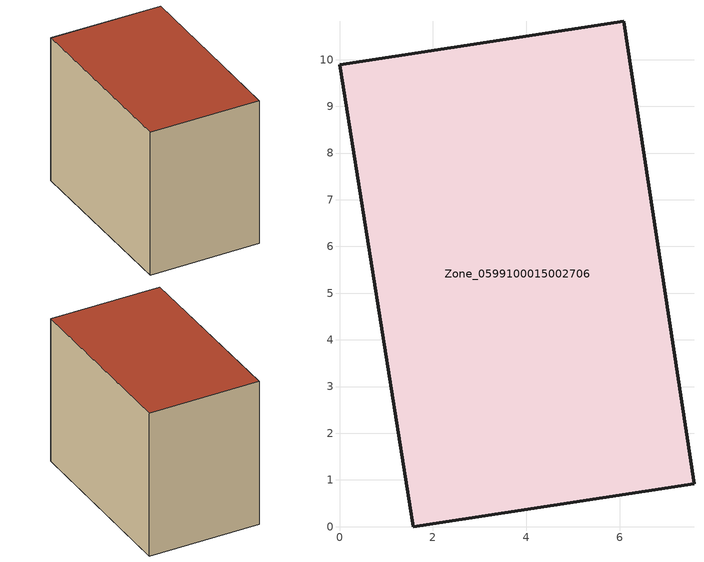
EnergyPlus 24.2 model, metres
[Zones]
Zone_0599100015002706
 floor ground (C_G): 7.59,0.92 1.58,0 0,9.89 6.08,10.82 z0.83
 wall outside (C_F): 1.58,0 7.59,0.92 6.08,10.82 0,9.89 1.58,0 z0.83:9.07
 roof outside (C_R): 6.08,10.82 0,9.89 1.58,0 7.59,0.92 z9.07
[BUILDING]
Pand.0599100015002706: North Axis=0; Terrain=City; Loads Convergence Tolerance Value=0.04; Temperature Convergence Tolerance Value=0.4; Solar Distribution=FullExterior; Maximum Number of Warmup Days=25; Minimum Number of Warmup Days=1
[Site:Location]
Rotterdam.The.Hague.AP_ZH_NLD Design_Conditions: Latitude=51.96; Longitude=4.45; Time Zone=1; Elevation=-4.5
[SITE:GROUNDTEMPERATURE:BUILDINGSURFACE]
18, 18, 18, 18, 18, 18, 18, 18, 18, 18, 18, 18
[MATERIAL] Thermal Absorptance=0.9; Solar Absorptance=0.7; Visible Absorptance=0.7
Name | Roughness | Thickness | Conductivity | Density | Specific Heat
G.TC.1965-1974 | MediumSmooth | 0.15 | 0.882353 | 540 | 1210
F.TC.1965-1974 | Rough | 0.3 | 0.697674 | 1920 | 840
R.TC.1965-1974 | MediumRough | 0.2 | 0.232558 | 1500 | 1000
[CONSTRUCTION]
C_G: G.TC.1965-1974
C_F: F.TC.1965-1974
C_R: R.TC.1965-1974
[ZONE]
Zone_0599100015002706: Type=1; Multiplier=1; Ceiling Height=Autocalculate; Volume=Autocalculate; Floor Area=autocalculate; Part of Total Floor Area=Yes
[ZONEINFILTRATION:DESIGNFLOWRATE]
Infil_Zone_0599100015002706: Zone or ZoneList or Space or SpaceList=Zone_0599100015002706; Schedule=AlwaysOn; Design Flow Rate Calculation Method=Flow/Area; Flow Rate per Floor Area=0.003; Constant Term Coefficient=1; Temperature Term Coefficient=0; Velocity Term Coefficient=0; Velocity Squared Term Coefficient=0
[HVACTEMPLATE:ZONE:IDEALLOADSAIRSYSTEM]
Zone_0599100015002706: Maximum Heating Supply Air Temperature=50; Minimum Cooling Supply Air Temperature=13; Maximum Heating Supply Air Humidity Ratio=0.0156; Minimum Cooling Supply Air Humidity Ratio=0.0077; Heating Limit=NoLimit; Cooling Limit=NoLimit; Dehumidification Control Type=ConstantSensibleHeatRatio; Cooling Sensible Heat Ratio=0.7; Dehumidification Setpoint=60; Humidification Control Type=None; Humidification Setpoint=30; Outdoor Air Method=None; Outdoor Air Flow Rate per Person=0.00944; Outdoor Air Flow Rate per Zone Floor Area=0; Outdoor Air Flow Rate per Zone=0; Demand Controlled Ventilation Type=None; Outdoor Air Economizer Type=NoEconomizer; Heat Recovery Type=None; Sensible Heat Recovery Effectiveness=0.7; Latent Heat Recovery Effectiveness=0.65
[ZONECONTROL:THERMOSTAT]
ThermostatControl_Zone_0599100015002706: Zone or ZoneList=Zone_0599100015002706; Control Type Schedule=DualSetpointControlType; Control 1=Thermostat_Zone_0599100015002706; Temperature Difference Between Cutout And Setpoint=0
[THERMOSTATSETPOINT:DUALSETPOINT]
Thermostat_Zone_0599100015002706: Heating Setpoint Temperature Schedule=HeatingSetpoint_Zone_0599100015002706; Cooling Setpoint Temperature Schedule=CoolingSetpoint_Zone_0599100015002706
[SCHEDULE:COMPACT]
HeatingSetpoint_Zone_0599100015002706: Through: 12/31, For: AllDays, Until: 24:00, 21
CoolingSetpoint_Zone_0599100015002706: Through: 12/31, For: AllDays, Until: 24:00, 24
DualSetpointControlType: Through: 12/31, For: AllDays, Until: 24:00, 4
AlwaysOn: Through: 12/31, For: AllDays, Until: 24:00, 1
